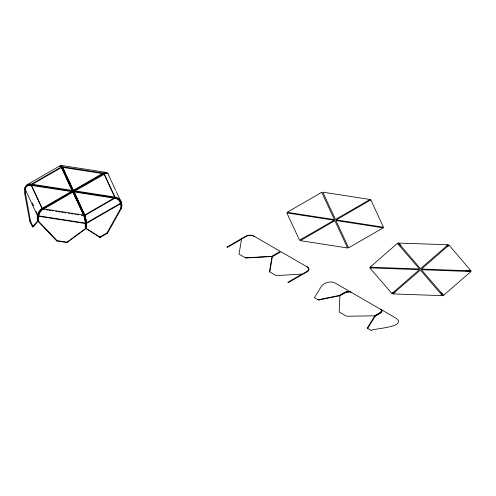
<?xml version="1.0" encoding="UTF-8"?>
<svg xmlns="http://www.w3.org/2000/svg" width="496" height="496" viewBox="0 0 496 496"><rect width="100%" height="100%" fill="white"/><g stroke="black" fill="none" stroke-linecap="round" stroke-linejoin="round"><path stroke-width="0.74" d="M32.476 226.932L37.467 221.148C36.499 216.448 37.832 210.837 42.203 208.332L72.075 191.084L72.075 191.673L42.203 208.921C38.018 211.302 37.194 216.808 38.062 221.16L33.176 226.827L32.476 226.932L29.791 221.142L24.8 193.849L25.029 187.283L27.125 185.225L30.678 184.698L72.36 191.065L61.262 166.594L60.376 165.621L59.811 166.451M38.235 216.237L39.432 212.4L42.327 209.188L72.844 191.524L84.246 216.275L85.424 221.873L85.51 228.904L66.892 242.563L56.86 241.013L38.235 221.588L38.235 216.237L85.51 223.553M83.985 216.163L85.194 221.359L85.293 228.799L67.078 242.16L57.046 240.603L38.831 221.607C38.099 217.453 38.626 212.294 42.408 209.727M379.49 313.373L374.548 316.225L367.201 328.166L371.318 330.541C369.83 328.705 407.545 327.713 396.459 318.432L335.377 283.166C331.024 280.637 325.494 282.292 321.91 285.479L314.402 297.681L318.519 300.055L339.202 295.821L343.846 292.795A9.188 5.301 0 0 1 346.22 291.784L349.816 291.586A1.99 1.147 0 0 1 350.312 291.791M60.779 166.823L61.43 165.459L106.138 172.372L108.147 173.501L108.779 175.255M269.762 271.907L272.279 256.823M61.058 166.935L61.56 166.21L62.335 167.065L73.408 190.904L103.286 173.656C104.588 173.123 106.993 171.92 107.775 173.712M25.811 187.562L27.64 185.758L30.752 185.299L72.075 191.673M56.86 241.013L57.046 240.603M66.892 242.563L67.078 242.16M115.5 197.761L73.898 191.363L85.306 216.752L86.292 221.712L86.347 228.631L99.684 237.113L107.024 232.872L120.361 208.996C121.743 204.284 120.088 199.063 114.96 198.313M99.684 237.113L100.192 237.41L107.539 233.17L121.173 208.76C121.663 205.381 121.725 201.023 118.401 199.026M367.648 328.42L375.156 316.219L379.787 313.54A9.188 5.301 0 0 0 381.529 312.17L382.143 310.992L381.883 310.099A1.99 1.147 0 0 0 381.517 309.808M443.3 295.418L442.196 293.973M447.975 246.022L449.035 245.086L471.008 270.897A8.327 4.805 0 0 0 470.778 270.884L466.004 270.68M395.504 291.617L420.379 270.004L442.209 295.486A9.412 5.431 0 0 1 442.345 295.659L392.838 293.911L394.301 292.652M448.465 245.588L421.464 269.061L465.955 270.667M400.873 245.842L420.509 268.708L448.105 244.733L398.4 243.077A7.831 4.52 0 0 1 398.517 243.195L400.334 245.241M448.043 244.782L447.665 245.111M447.944 246.047L447.516 246.419M446.487 246.14L447.535 245.229M393.34 293.471L394.177 292.708M395.337 291.76L395.727 291.419M394.903 292.132L394.531 292.454M395.442 291.667L394.109 292.826M392.454 293.086L393.291 292.367M443.399 295.486L470.952 271.548A9.536 5.506 0 0 0 470.729 271.529L421.395 269.712L441.545 293.161M393.52 293.334L392.925 293.843M448.93 245.173L447.38 246.481M26.964 185.758L27.516 185.368M42.594 209.603L72.844 192.119L72.844 191.524M370.016 267.288L374.889 267.387M25.284 193.366C25.098 190.91 23.944 186.223 27.168 184.735L60.252 165.639M27.168 184.735L29.233 184.115L31.546 184.165L61.423 166.916M61.219 167.102L61.423 167.505L31.546 184.754L29.283 184.748M73.408 190.904L73.408 190.315L103.286 173.067L106.138 172.372M105.71 173.488L74.177 191.351L74.177 190.755L104.055 173.507L105.939 173.085M100.192 237.41L86.564 228.743L86.409 221.117L84.828 214.923L114.706 197.675L118.358 199.07M84.828 215.518L87.941 213.72M88.567 213.361L101.637 205.815M102.257 205.456L114.706 198.27L73.898 191.952M86.347 222.927L120.361 203.286M86.564 223.392L121.173 203.41M321.737 192.324L287.128 212.307L334.409 219.623L321.743 192.33M241.509 239.239L227.342 247.417L226.827 247.12L245.787 236.177A5.797 3.348 0 0 1 253.983 236.177L280.24 251.336L271.2 256.556L245.638 257.982L239.016 254.157L241.54 239.072L246.171 236.4A5.797 3.348 0 0 1 254.367 236.4M301.965 274.139L287.798 282.323L288.312 282.621L307.266 271.672A5.797 3.348 0 0 0 307.266 266.941L281.009 251.782L271.969 257.002L269.502 271.758L276.123 275.578L302.25 274.127L306.881 271.448A5.797 3.348 0 0 0 306.881 266.718M339.202 295.821L344.143 292.962A7.905 4.563 0 0 1 346.425 292.02L347.256 291.853A3.28 1.897 0 0 1 348.967 291.803M27.714 185.256L29.041 184.797M120.795 208.345L121.452 208.153C123.002 202.839 120.46 197.774 114.985 197.073L74.177 190.755M120.361 208.996L121.173 208.76M318.072 299.801L339.214 295.467M29.791 221.142L30.492 221.036L33.176 226.827M375.546 267.4L419.504 268.987L397.501 243.474A8.717 5.034 0 0 0 397.389 243.356L370.028 267.257A9.095 5.251 0 0 1 370.332 267.257L370.927 267.288A8.06 4.656 0 0 1 371.138 267.288L372.694 267.319M245.377 257.833L271.51 256.376M471.014 270.94L468.1 270.766M468.348 270.94L470.165 270.909M374.548 316.225L375.156 316.219M370.779 267.257L375.156 267.4M37.467 221.148L38.062 221.16M38.235 221.588L38.831 221.607M374.92 267.381L375.429 267.406M465.725 270.673L466.879 270.704M375.23 267.387L375.701 267.418M466.798 270.711L469.954 270.859A7.384 4.266 0 0 1 470.146 270.872L470.313 270.89M370.828 267.319L372.434 267.474M301.81 274.232L302.634 274.35M106.392 173.476L106.702 173.532M61.492 165.472L62.471 166.749L103.286 173.067M62.471 167.344L103.286 173.656M61.504 167.871L63.029 168.107M101.916 174.121L103.441 174.356M61.721 168.336L63.24 168.572M100.57 174.344L102.852 174.697M31.546 184.165L72.36 190.476M347.56 247.963L300.285 240.653L334.893 220.67L347.56 247.963M42.966 208.773L83.781 215.09M42.966 209.368L44.243 209.566M46.159 209.858L47.43 210.056M48.707 210.254L50.623 210.552M51.894 210.744L53.171 210.943M55.726 211.339L56.997 211.538M58.274 211.736L60.183 212.028M61.461 212.226L63.376 212.524M64.647 212.722L65.925 212.92M68.479 213.311L69.75 213.509M71.027 213.708L72.937 214.005M74.853 214.297L76.13 214.495M77.401 214.694L78.678 214.892M81.232 215.283L82.503 215.481M38.831 215.896L85.293 223.088M398.325 243.09L400.222 245.111M115.587 197.854L117.837 198.753M107.024 232.872L107.539 233.17M24.8 193.849L25.606 194.333L30.492 221.036M398.679 243.443L398.772 243.524A6.944 4.011 0 0 1 398.871 243.623L399.782 244.615M117.955 198.735L118.848 199.417M118.817 199.349L120.609 202.225M60.754 166.489L61.082 166.873M442.041 294.19L442.928 294.977M66.594 179.205L70.314 183.086M67.921 181.189L70.066 183.427M400.185 245.043L400.811 245.799M400.322 245.198L400.935 245.942M440.901 292.442L441.409 293.006M441.496 293.136L443.244 295.238A8.432 4.867 0 0 1 443.337 295.368L443.399 295.467M441.384 293L441.676 293.316M441.607 293.272L442.872 294.816A7.471 4.315 0 0 1 442.953 294.934L443.009 295.021M398.703 243.53L399.336 244.497M108.785 175.51L115.605 190.204M116.256 191.605L121.452 202.802M104.055 173.507L114.985 197.073M104.055 174.102L114.985 197.662M62.471 166.749L73.408 190.315M73.898 191.363L84.828 214.923M61.423 167.505L72.36 191.065M72.844 192.119L83.917 215.996M31.267 184.766L42.203 208.332M31.267 185.361L42.203 208.921M32.314 203.075L33.592 205.821M36.146 211.327L37.101 213.392M24.8 188.499L37.467 215.797M241.155 238.855L241.354 239.326M25.606 190.055L25.606 194.333M379.483 313.367A7.905 4.563 0 0 0 381.12 312.052L381.412 311.575A3.28 1.897 0 0 0 381.505 310.583M380.854 309.423A1.99 1.147 0 0 1 381.213 309.715L381.474 310.608L380.86 311.786A9.188 5.301 0 0 1 379.111 313.156L374.486 315.834L346.53 316.231L339.19 311.99L339.878 295.852L344.515 293.179A9.188 5.301 0 0 1 346.884 292.169L350.48 291.97A1.99 1.147 0 0 1 350.976 292.175M391.933 293.545L369.811 267.902L419.43 269.644L391.933 293.545M334.124 220.23L299.522 240.207L286.849 212.914L334.124 220.23M370.059 199.479L335.457 219.461L322.791 192.169L370.066 199.479M370.828 199.925L336.226 219.902L383.495 227.218L370.834 199.919M383.222 227.825L348.614 247.802L335.947 220.509L383.21 227.819"/></g></svg>
